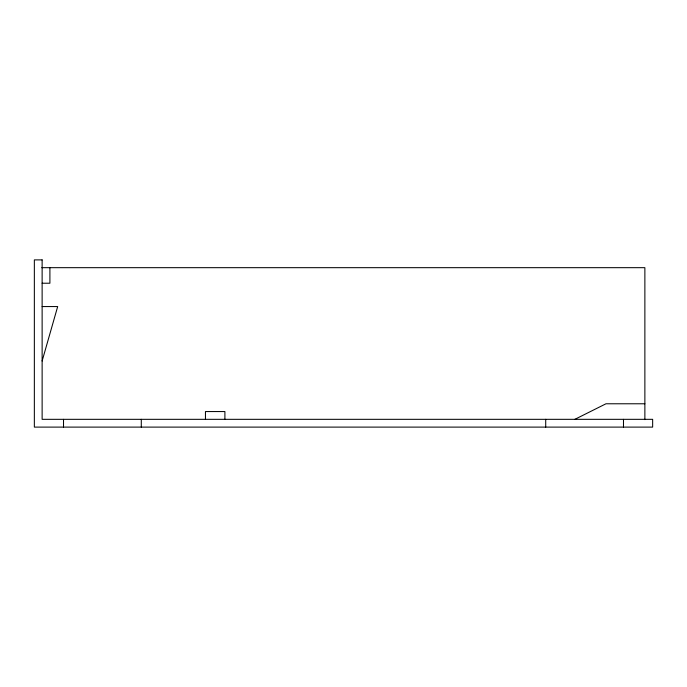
<?xml version="1.0" encoding="UTF-8"?>
<svg xmlns="http://www.w3.org/2000/svg" width="687" height="687" viewBox="0 0 687 687"><rect width="100%" height="100%" fill="white"/><g stroke="black" fill="none" stroke-linecap="round" stroke-linejoin="round"><path stroke-width="1.03" d="M42.13 361.001L57.682 306.557L42.13 306.557M574.873 419.328L605.986 403.776L644.87 403.776M41.83 267.672L644.87 267.672L644.87 419.62M42.13 283.224L49.902 283.224L49.902 267.672M623.487 419.328L623.487 427.108M545.71 419.328L545.71 427.108M224.898 419.328L224.898 411.556L205.456 411.556L205.456 419.328M141.29 419.328L141.29 427.108M63.513 419.328L63.513 427.108M42.13 259.892L34.35 259.892L34.35 427.108L652.65 427.108L652.65 419.328L42.13 419.328L42.13 259.892"/></g></svg>
